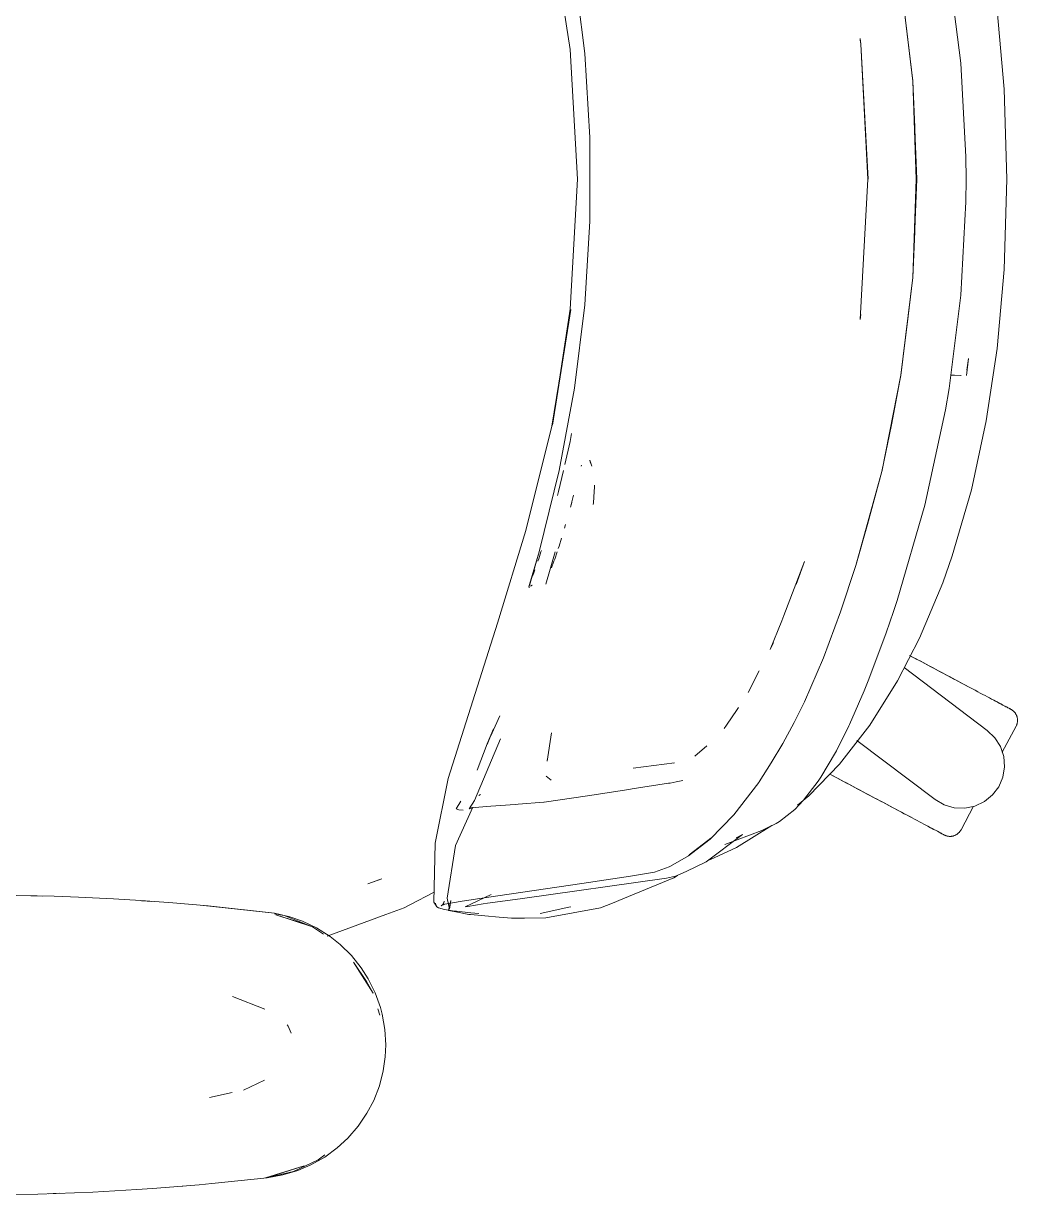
# Model space of a CAD drawing. Header units: millimetres. Extents: x 155927 to 326028, y -36033 to 97293.
# Drawn here: x 218308.4 to 218629.9, y 10091.7 to 10470.4 of the extents above; entities that cross this region are included whole.
import ezdxf

# ---------------------------------------------------------------- set-up
doc = ezdxf.new("R2010")
doc.units = ezdxf.units.MM
doc.header["$MEASUREMENT"] = 0
doc.layers.add('G-IMPT', color=8, linetype='CONTINUOUS', lineweight=9)
doc.layers.add('I-FURN', color=8, linetype='CONTINUOUS', lineweight=9)

msp = doc.modelspace()

# ---------------------------------------------------------------- linework, layer by layer
at = {"layer": 'G-IMPT'}
for p, q in [((218479.21, 10499.92), (218485.2, 10462.01)), ((218486.6, 10487.57), (218489.9, 10460.65)), ((218611.52, 10457.54), (218607.7, 10487.71)), ((218595.99, 10451.84), (218592.16, 10483.43)), ((218595.95, 10451.8), (218592.17, 10483.35)), ((218592.17, 10483.35), (218594.11, 10467.88)), ((218623.25, 10474.73), (218625.51, 10449.16)), ((218578.95, 10465.3), (218578.99, 10465.05)), ((218579.23, 10463.75), (218578.96, 10465.53)), ((218595.95, 10451.8), (218594.11, 10467.88)), ((218485.2, 10462.01), (218487.56, 10420.02)), ((218579.23, 10463.75), (218578.99, 10465.05)), ((218581.55, 10420.02), (218579.23, 10463.75)), ((218581.5, 10420.02), (218579.23, 10463.75)), ((218491.55, 10433.58), (218489.9, 10460.65)), ((218613.13, 10427.33), (218611.52, 10457.54)), ((218596.63, 10436.91), (218595.95, 10451.8)), ((218595.95, 10451.8), (218597.09, 10420.02)), ((218595.99, 10451.84), (218597.32, 10420.02)), ((218625.51, 10449.16), (218626.36, 10420.02)), ((218596.63, 10436.91), (218597.09, 10420.02)), ((218491.55, 10433.58), (218491.55, 10406.46)), ((218613.13, 10427.33), (218613.23, 10420.02)), ((218485.2, 10378.04), (218487.56, 10420.02)), ((218581.5, 10420.02), (218579, 10374.68)), ((218595.95, 10388.25), (218597.09, 10420.02)), ((218597.32, 10420.02), (218595.99, 10388.21)), ((218596.63, 10403.14), (218597.09, 10420.02)), ((218613.13, 10412.71), (218613.23, 10420.02)), ((218626.36, 10420.02), (218625.51, 10390.88)), ((218613.13, 10412.71), (218611.52, 10382.51)), ((218491.55, 10406.46), (218489.9, 10379.39)), ((218595.95, 10388.25), (218596.63, 10403.14)), ((218625.51, 10390.88), (218623.25, 10365.31)), ((218595.99, 10388.21), (218592.16, 10356.61)), ((218595.95, 10388.25), (218592.17, 10356.69)), ((218594.11, 10372.17), (218595.95, 10388.25)), ((218611.52, 10382.51), (218607.7, 10352.34)), ((218486.6, 10352.47), (218489.9, 10379.39)), ((218479.21, 10340.12), (218485.46, 10377.86)), ((218485.2, 10378.04), (218479.47, 10340.5)), ((218485.46, 10377.86), (218479.47, 10340.5)), ((218578.95, 10374.74), (218578.99, 10374.99)), ((218579.23, 10376.29), (218578.99, 10374.99)), ((218579, 10374.68), (218579.23, 10376.29)), ((218594.11, 10372.17), (218592.17, 10356.69)), ((218623.25, 10365.31), (218619.76, 10341.89)), ((218613.35, 10356.61), (218614, 10362.02)), ((218613.43, 10358.25), (218614, 10362.02)), ((218592.17, 10356.69), (218585.95, 10325.45)), ((218585.95, 10325.45), (218592.16, 10356.61)), ((218592.17, 10356.69), (218589.07, 10340.59)), ((218608.25, 10356.7), (218609.5, 10356.65)), ((218611.59, 10356.58), (218609.5, 10356.65)), ((218611.59, 10356.58), (218611.48, 10356.58)), ((218481.67, 10325.8), (218486.6, 10352.47)), ((218607.7, 10352.34), (218606.52, 10345.42)), ((218606.52, 10345.42), (218599.85, 10314.63)), ((218585.99, 10325.56), (218589.07, 10340.59)), ((218614.95, 10319.53), (218619.76, 10341.89)), ((218470.89, 10306.44), (218479.21, 10340.12)), ((218485.62, 10337.85), (218485.15, 10335.22)), ((218485.15, 10335.22), (218483.44, 10327.8)), ((218491.56, 10329.21), (218492.24, 10327.26)), ((218491.56, 10329.21), (218491.77, 10328.16)), ((218481.67, 10325.8), (218475.12, 10299.48)), ((218482.99, 10325.82), (218481.44, 10319.07)), ((218488.89, 10327.61), (218488.75, 10327.2)), ((218585.99, 10325.56), (218577.57, 10295.16)), ((218585.99, 10325.56), (218577.61, 10295.07)), ((218581.34, 10308.32), (218585.99, 10325.56)), ((218481.44, 10319.07), (218481.1, 10317.79)), ((218485.29, 10313.99), (218486.29, 10317.85)), ((218492.99, 10319.05), (218492.71, 10315.34)), ((218492.99, 10319.05), (218493.09, 10320.42)), ((218493.09, 10321.12), (218493.09, 10320.42)), ((218608.77, 10298.29), (218614.95, 10319.53)), ((218485.29, 10313.99), (218485.68, 10315.51)), ((218492.71, 10315.34), (218492.68, 10314.86)), ((218590.91, 10283.8), (218599.85, 10314.63)), ((218470.89, 10306.44), (218461.71, 10276.46)), ((218483.38, 10307.2), (218483.71, 10308.32)), ((218581.34, 10308.32), (218577.57, 10295.16)), ((218481.6, 10301.41), (218482.39, 10303.9)), ((218475.12, 10299.48), (218471.85, 10288.26)), ((218475.12, 10299.48), (218472.01, 10288.66)), ((218475.12, 10299.48), (218472.06, 10288.95)), ((218475.75, 10299.49), (218475.02, 10297.26)), ((218475.75, 10299.49), (218475.9, 10299.95)), ((218480.32, 10299.49), (218477.28, 10289.06)), ((218480.21, 10297.19), (218480.98, 10299.49)), ((218481.36, 10300.63), (218481.6, 10301.41)), ((218474.73, 10296.46), (218475.02, 10297.26)), ((218479.19, 10294.31), (218479.95, 10296.47)), ((218480.21, 10297.19), (218479.95, 10296.47)), ((218561.01, 10296.41), (218554.3, 10278.96)), ((218561.01, 10296.41), (218558.29, 10288.97)), ((218572.6, 10280.15), (218577.61, 10295.07)), ((218605.7, 10289.55), (218608.77, 10298.29)), ((218473.4, 10292.74), (218473, 10291.67)), ((218473.74, 10293.71), (218473.4, 10292.74)), ((218471.85, 10288.26), (218471.99, 10288.02)), ((218472.06, 10288.95), (218472.01, 10288.66)), ((218472.94, 10288.8), (218472.33, 10288.42)), ((218472.94, 10288.8), (218472.73, 10288.66)), ((218605.7, 10289.55), (218598.18, 10271.58)), ((218590.91, 10283.8), (218589.71, 10280.19)), ((218572.6, 10280.15), (218567.14, 10265.27)), ((218587.37, 10273.37), (218589.71, 10280.19)), ((218461.71, 10276.46), (218445.72, 10226.22)), ((218553.64, 10277.23), (218549.91, 10267.91)), ((218554.3, 10278.96), (218553.64, 10277.23)), ((218587.37, 10273.37), (218581.77, 10258.3)), ((218549.91, 10267.91), (218550.91, 10270.15)), ((218598.18, 10271.58), (218591.09, 10257.8)), ((218567.14, 10265.27), (218560.97, 10251.04)), ((218542.74, 10254.07), (218546.28, 10261.04)), ((218580.29, 10254.62), (218581.77, 10258.3)), ((218591.09, 10257.8), (218582.12, 10243.51)), ((218575.52, 10243.66), (218580.29, 10254.62)), ((218557.58, 10244.32), (218560.97, 10251.04)), ((218459.42, 10239.78), (218462.47, 10246.5)), ((218535.71, 10243.46), (218539.21, 10248.59)), ((218539.21, 10248.59), (218539.6, 10249.17)), ((218458.39, 10237.2), (218460.42, 10242.32)), ((218460.42, 10242.31), (218458.39, 10237.2)), ((218458.4, 10237.41), (218460.42, 10242.31)), ((218535.71, 10243.46), (218534.96, 10242.36)), ((218557.58, 10244.32), (218554.01, 10237.53)), ((218571.3, 10235.21), (218575.3, 10243.22)), ((218582.12, 10243.51), (218572.31, 10230.9)), ((218575.52, 10243.66), (218575.3, 10243.22)), ((218454.26, 10219.07), (218462.7, 10239.04)), ((218477.75, 10231.88), (218479.15, 10241.04)), ((218458.4, 10237.41), (218455.15, 10228.94)), ((218529.44, 10236.83), (218525.53, 10233.49)), ((218550.24, 10231.3), (218554.01, 10237.53)), ((218570.99, 10234.61), (218566.26, 10226.61)), ((218571.3, 10235.21), (218570.99, 10234.61)), ((218477.75, 10231.88), (218477.8, 10232.22)), ((218505.59, 10229.55), (218518.94, 10231.33)), ((218518.94, 10231.33), (218518.47, 10231.18)), ((218550.24, 10231.3), (218546.36, 10225.2)), ((218562.35, 10220.61), (218572.31, 10230.9)), ((218477.4, 10226.93), (218479.04, 10225.65)), ((218441.53, 10205.27), (218445.72, 10226.22)), ((218505.29, 10222.87), (218504.68, 10222.77)), ((218505.29, 10222.87), (218517.01, 10224.67)), ((218517.01, 10224.67), (218517.48, 10224.75)), ((218519.46, 10225.17), (218517.48, 10224.75)), ((218521.63, 10225.63), (218519.46, 10225.17)), ((218538.17, 10214.51), (218546.19, 10224.94)), ((218546.36, 10225.2), (218546.19, 10224.94)), ((218560.68, 10219.19), (218565.4, 10225.32)), ((218565.4, 10225.32), (218566.26, 10226.61)), ((218452.5, 10216.4), (218454.26, 10219.07)), ((218455.71, 10220.78), (218456.15, 10221.05)), ((218490.81, 10220.58), (218476.74, 10218.55)), ((218490.81, 10220.58), (218504.17, 10222.69)), ((218504.17, 10222.69), (218504.68, 10222.77)), ((218557.79, 10216.17), (218560.68, 10219.19)), ((218562.35, 10220.61), (218558.68, 10217.61)), ((218448.16, 10204.56), (218453.77, 10216.91)), ((218448.3, 10216.39), (218449.89, 10218.86)), ((218448.3, 10216.39), (218448.36, 10216.37)), ((218449.89, 10218.86), (218448.36, 10216.37)), ((218448.36, 10216.37), (218449.85, 10218.84)), ((218449.23, 10216.1), (218448.36, 10216.37)), ((218450.59, 10215.93), (218449.23, 10216.1)), ((218453.22, 10216.68), (218452.5, 10216.4)), ((218453.22, 10216.68), (218453.24, 10216.69)), ((218455.62, 10216.98), (218453.24, 10216.69)), ((218455.62, 10216.98), (218455.7, 10216.99)), ((218459.57, 10217.29), (218455.7, 10216.99)), ((218467.43, 10217.85), (218459.57, 10217.29)), ((218468.42, 10217.92), (218467.43, 10217.85)), ((218476.66, 10218.54), (218468.42, 10217.92)), ((218476.66, 10218.54), (218476.74, 10218.55)), ((218552.92, 10212.3), (218557.79, 10216.17)), ((218538.17, 10214.51), (218530.43, 10206.61)), ((218551.79, 10211.69), (218549.35, 10210.52)), ((218552.92, 10212.3), (218551.79, 10211.69)), ((218540.87, 10208.16), (218529.17, 10199.22)), ((218535.22, 10204.93), (218547.12, 10209.44)), ((218540.87, 10208.16), (218538.84, 10207)), ((218538.98, 10203.87), (218550.43, 10211)), ((218549.35, 10210.52), (218547.12, 10209.44)), ((218441.53, 10205.27), (218441.14, 10186.28)), ((218448.16, 10204.56), (218445.44, 10187.52)), ((218523.47, 10201.19), (218530.43, 10206.61)), ((218530.64, 10206.91), (218523.69, 10201.52)), ((218523.69, 10201.52), (218527.07, 10204.1)), ((218530.64, 10206.91), (218527.07, 10204.1)), ((218523.47, 10201.19), (218517.63, 10197.9)), ((218530.35, 10199.89), (218538.98, 10203.87)), ((218512.42, 10195.93), (218517.21, 10197.69)), ((218517.63, 10197.9), (218517.21, 10197.69)), ((218522.65, 10196.19), (218529.17, 10199.22)), ((218424.27, 10193.81), (218419.8, 10192.17)), ((218419.8, 10192.17), (218423.68, 10193.55)), ((218424.27, 10193.81), (218423.68, 10193.55)), ((218469.07, 10187.3), (218516.29, 10193.97)), ((218488.98, 10192.24), (218504.75, 10194.63)), ((218518.72, 10194.13), (218502.27, 10187.33)), ((218512.42, 10195.93), (218504.75, 10194.63)), ((218516.29, 10193.97), (218519.28, 10194.62)), ((218519.89, 10194.9), (218518.72, 10194.13)), ((218522.65, 10196.19), (218519.28, 10194.62)), ((218441.21, 10189.47), (218433.3, 10185.33)), ((218458.11, 10187.69), (218488.98, 10192.24)), ((218306.04, 10188.43), (218318.35, 10188.13)), ((218312.82, 10188.29), (218310.74, 10188.29)), ((218314.48, 10188.21), (218312.82, 10188.29)), ((218326.23, 10187.84), (218318.35, 10188.13)), ((218326.23, 10187.84), (218337.54, 10187.3)), ((218346.41, 10186.74), (218337.54, 10187.3)), ((218346.41, 10186.74), (218356.69, 10186.01)), ((218348.45, 10186.6), (218346.55, 10186.69)), ((218348.45, 10186.6), (218349.87, 10186.47)), ((218368.09, 10185.02), (218356.69, 10186.01)), ((218389.53, 10182.67), (218366.57, 10185.13)), ((218366.57, 10185.13), (218386.71, 10183.01)), ((218389.53, 10182.67), (218368.09, 10185.02)), ((218433.3, 10185.33), (218431.54, 10184.4)), ((218441.14, 10186.28), (218441.75, 10185.24)), ((218441.62, 10185.87), (218441.75, 10185.24)), ((218441.62, 10185.87), (218441.73, 10185.32)), ((218441.75, 10185.24), (218441.73, 10185.32)), ((218442.12, 10184.75), (218441.75, 10185.24)), ((218444.61, 10185.63), (218443.51, 10185.08)), ((218444.01, 10185.47), (218443.51, 10185.08)), ((218443.99, 10185.47), (218450.26, 10186.57)), ((218444.61, 10185.63), (218443.99, 10185.47)), ((218444.01, 10185.47), (218444.33, 10186.01)), ((218444.41, 10186.51), (218444.33, 10186.01)), ((218446.13, 10183.94), (218445.44, 10187.52)), ((218446.62, 10186.81), (218445.89, 10183.53)), ((218446.62, 10186.81), (218446.13, 10183.94)), ((218450.26, 10186.57), (218458.11, 10187.69)), ((218451.23, 10184.67), (218459.63, 10188.66)), ((218457.11, 10185.64), (218452.09, 10184.81)), ((218457.11, 10185.64), (218458.41, 10185.86)), ((218469.07, 10187.3), (218458.41, 10185.86)), ((218495.05, 10184.35), (218498.91, 10185.94)), ((218502.27, 10187.33), (218498.91, 10185.94)), ((218389.53, 10182.67), (218386.71, 10183.01)), ((218389.53, 10182.67), (218394.49, 10181.52)), ((218389.6, 10182.46), (218392.66, 10181.88)), ((218401.88, 10178.27), (218390.03, 10182.09)), ((218399.17, 10179.17), (218390.03, 10182.09)), ((218392.66, 10181.88), (218401.88, 10178.27)), ((218398.62, 10180.07), (218394.49, 10181.52)), ((218406.63, 10175.27), (218425.57, 10182.21)), ((218425.57, 10182.21), (218431.54, 10184.4)), ((218442.66, 10184.43), (218442.12, 10184.75)), ((218442.66, 10184.43), (218444.52, 10183.88)), ((218447.8, 10183.34), (218444.52, 10183.88)), ((218448.21, 10183.08), (218445.89, 10183.53)), ((218447.8, 10183.34), (218448.42, 10183.27)), ((218452.46, 10182.27), (218448.21, 10183.08)), ((218448.42, 10183.27), (218453.1, 10182.75)), ((218451.23, 10184.67), (218452.09, 10184.81)), ((218452.93, 10182.23), (218452.46, 10182.27)), ((218452.93, 10182.23), (218462.26, 10181.43)), ((218453.1, 10182.75), (218455.69, 10182.54)), ((218462.26, 10181.43), (218466.21, 10181.08)), ((218475.49, 10182.52), (218484.79, 10184.57)), ((218477.35, 10181.11), (218495.05, 10184.35)), ((218484.79, 10184.57), (218485.37, 10184.72)), ((218403.2, 10177.88), (218398.62, 10180.07)), ((218401.88, 10178.27), (218399.17, 10179.17)), ((218401.88, 10178.27), (218405.46, 10175.85)), ((218403.2, 10177.88), (218407.53, 10175.15)), ((218470.38, 10181.09), (218466.21, 10181.08)), ((218477.35, 10181.11), (218470.38, 10181.09)), ((218410.84, 10172.53), (218407.53, 10175.15)), ((218414.44, 10168.98), (218410.84, 10172.53)), ((218414.44, 10168.98), (218417.63, 10165)), ((218421.49, 10156.85), (218415.17, 10166.8)), ((218419.33, 10160.53), (218415.17, 10166.8)), ((218419.9, 10161.45), (218417.63, 10165)), ((218421.49, 10156.85), (218419.33, 10160.53)), ((218422.14, 10156.95), (218419.9, 10161.45)), ((218376.01, 10155.77), (218386.43, 10151.63)), ((218422.14, 10156.95), (218423.85, 10152.17)), ((218423.05, 10151.73), (218423.67, 10149.71)), ((218424.41, 10150.04), (218423.85, 10152.17)), ((218425.29, 10145.09), (218424.41, 10150.04)), ((218393.96, 10146.1), (218393.66, 10146.55)), ((218394.97, 10143.88), (218393.96, 10146.1)), ((218425.59, 10140.05), (218425.29, 10145.09)), ((218425.59, 10140.05), (218425.42, 10136.21)), ((218424.77, 10131.69), (218425.42, 10136.21)), ((218386.34, 10128.68), (218379.56, 10125.41)), ((218424.77, 10131.69), (218423.51, 10126.83)), ((218368.51, 10123.07), (218375.94, 10124.65)), ((218421.67, 10122.12), (218423.51, 10126.83)), ((218419.48, 10117.95), (218421.67, 10122.12)), ((218419.48, 10117.95), (218416.65, 10113.78)), ((218416.65, 10113.78), (218413.33, 10109.95)), ((218409.89, 10106.78), (218413.33, 10109.95)), ((218409.89, 10106.78), (218405.81, 10103.79)), ((218395.68, 10099.15), (218403.74, 10102.88)), ((218401.37, 10101.27), (218405.81, 10103.79)), ((218405.85, 10104.48), (218403.74, 10102.88)), ((218386.71, 10097.1), (218399.17, 10100.93)), ((218386.71, 10097.1), (218390.03, 10098.02)), ((218387.22, 10097.1), (218392.27, 10098)), ((218395.68, 10099.15), (218387.28, 10097.23)), ((218399.17, 10100.93), (218390.03, 10098.02)), ((218397.13, 10099.46), (218392.27, 10098)), ((218401.37, 10101.27), (218397.13, 10099.46)), ((218350.11, 10093.6), (218365.17, 10094.85)), ((218358.29, 10094.26), (218359.97, 10094.42)), ((218365.17, 10094.85), (218369.3, 10095.2)), ((218369.3, 10095.2), (218387.22, 10097.1)), ((218304.68, 10091.66), (218313.1, 10091.83)), ((218324.86, 10092.21), (218313.1, 10091.83)), ((218318.04, 10091.96), (218316.54, 10091.95)), ((218319.97, 10092.07), (218318.04, 10091.96)), ((218324.86, 10092.21), (218330.88, 10092.47)), ((218345.02, 10093.28), (218330.88, 10092.47)), ((218350.11, 10093.6), (218345.02, 10093.28))]:
    msp.add_line(p, q, dxfattribs=at)
at = {"layer": 'I-FURN'}
for p, q in [((218595.91, 10265.51), (218594.95, 10266.02)), ((218595.39, 10265.79), (218596.36, 10265.27)), ((218596.88, 10264.99), (218595.91, 10265.51)), ((218596.36, 10265.27), (218597.34, 10264.75)), ((218597.87, 10264.47), (218596.88, 10264.99)), ((218597.34, 10264.75), (218598.32, 10264.23)), ((218593.15, 10262.07), (218620.08, 10241.77)), ((218598.86, 10263.94), (218597.87, 10264.47)), ((218598.32, 10264.23), (218599.32, 10263.7)), ((218599.86, 10263.41), (218598.86, 10263.94)), ((218599.32, 10263.7), (218600.32, 10263.17)), ((218600.86, 10262.88), (218599.86, 10263.41)), ((218600.32, 10263.17), (218601.32, 10262.64)), ((218601.86, 10262.35), (218600.86, 10262.88)), ((218601.32, 10262.64), (218602.32, 10262.1)), ((218602.87, 10261.81), (218601.86, 10262.35)), ((218602.32, 10262.1), (218603.33, 10261.57)), ((218603.87, 10261.28), (218602.87, 10261.81)), ((218603.33, 10261.57), (218604.33, 10261.03)), ((218604.87, 10260.75), (218603.87, 10261.28)), ((218604.33, 10261.03), (218605.33, 10260.5)), ((218605.87, 10260.21), (218604.87, 10260.75)), ((218605.33, 10260.5), (218606.33, 10259.97)), ((218606.87, 10259.69), (218605.87, 10260.21)), ((218606.33, 10259.97), (218607.32, 10259.44)), ((218607.85, 10259.16), (218606.87, 10259.69)), ((218607.32, 10259.44), (218608.31, 10258.92)), ((218608.83, 10258.64), (218607.85, 10259.16)), ((218608.31, 10258.92), (218609.28, 10258.4)), ((218609.8, 10258.13), (218608.83, 10258.64)), ((218609.28, 10258.4), (218610.24, 10257.89)), ((218610.76, 10257.62), (218609.8, 10258.13)), ((218610.24, 10257.89), (218611.2, 10257.38)), ((218611.7, 10257.11), (218610.76, 10257.62)), ((218611.2, 10257.38), (218612.13, 10256.89)), ((218612.63, 10256.62), (218611.7, 10257.11)), ((218612.13, 10256.89), (218613.06, 10256.4)), ((218613.55, 10256.13), (218612.63, 10256.62)), ((218613.06, 10256.4), (218613.96, 10255.91)), ((218614.44, 10255.66), (218613.55, 10256.13)), ((218615.32, 10255.19), (218614.44, 10255.66)), ((218616.18, 10254.74), (218615.32, 10255.19)), ((218617.01, 10254.29), (218616.18, 10254.74)), ((218617.82, 10253.86), (218617.01, 10254.29)), ((218618.61, 10253.44), (218617.82, 10253.86)), ((218619.37, 10253.04), (218618.61, 10253.44)), ((218620.11, 10252.65), (218619.37, 10253.04)), ((218620.82, 10252.27), (218620.11, 10252.65)), ((218621.49, 10251.91), (218620.82, 10252.27)), ((218622.14, 10251.56), (218621.49, 10251.91)), ((218622.76, 10251.24), (218622.14, 10251.56)), ((218623.34, 10250.93), (218622.76, 10251.24)), ((218623.03, 10251.09), (218623.6, 10250.79)), ((218623.89, 10250.63), (218623.34, 10250.93)), ((218623.6, 10250.79), (218624.13, 10250.5)), ((218624.41, 10250.36), (218623.89, 10250.63)), ((218624.13, 10250.5), (218624.64, 10250.24)), ((218624.89, 10250.1), (218624.41, 10250.36)), ((218624.64, 10250.24), (218625.1, 10249.99)), ((218625.34, 10249.87), (218624.89, 10250.1)), ((218625.1, 10249.99), (218625.53, 10249.76)), ((218625.75, 10249.65), (218625.34, 10249.87)), ((218625.53, 10249.76), (218625.92, 10249.55)), ((218626.12, 10249.45), (218625.75, 10249.65)), ((218625.92, 10249.55), (218626.28, 10249.36)), ((218626.46, 10249.27), (218626.12, 10249.45)), ((218626.28, 10249.36), (218626.6, 10249.2)), ((218626.75, 10249.11), (218626.46, 10249.27)), ((218626.6, 10249.2), (218626.88, 10249.05)), ((218627.01, 10248.98), (218626.75, 10249.11)), ((218626.88, 10249.05), (218627.12, 10248.92)), ((218627.23, 10248.86), (218627.01, 10248.98)), ((218627.12, 10248.92), (218627.32, 10248.81)), ((218627.41, 10248.76), (218627.23, 10248.86)), ((218627.32, 10248.81), (218627.48, 10248.73)), ((218627.55, 10248.69), (218627.41, 10248.76)), ((218627.48, 10248.73), (218627.6, 10248.66)), ((218627.65, 10248.63), (218627.55, 10248.69)), ((218627.6, 10248.66), (218627.68, 10248.62)), ((218627.71, 10248.6), (218627.65, 10248.63)), ((218627.68, 10248.62), (218627.73, 10248.6)), ((218627.73, 10248.59), (218627.71, 10248.6)), ((218627.73, 10248.6), (218627.73, 10248.59)), ((218627.73, 10248.59), (218627.87, 10248.51)), ((218627.87, 10248.51), (218628.01, 10248.43)), ((218628.01, 10248.43), (218628.14, 10248.34)), ((218628.14, 10248.34), (218628.27, 10248.25)), ((218628.27, 10248.25), (218628.4, 10248.15)), ((218628.4, 10248.15), (218628.52, 10248.04)), ((218628.52, 10248.04), (218628.64, 10247.93)), ((218628.64, 10247.93), (218628.76, 10247.82)), ((218628.76, 10247.82), (218628.86, 10247.7)), ((218628.86, 10247.7), (218628.97, 10247.57)), ((218628.97, 10247.57), (218629.07, 10247.45)), ((218629.07, 10247.45), (218629.16, 10247.32)), ((218629.16, 10247.32), (218629.25, 10247.18)), ((218629.25, 10247.18), (218629.33, 10247.04)), ((218629.33, 10247.04), (218629.41, 10246.9)), ((218629.41, 10246.9), (218629.48, 10246.76)), ((218629.48, 10246.76), (218629.55, 10246.61)), ((218629.55, 10246.61), (218629.61, 10246.46)), ((218629.61, 10246.46), (218629.66, 10246.31)), ((218629.66, 10246.31), (218629.71, 10246.16)), ((218629.71, 10246.16), (218629.75, 10246)), ((218629.75, 10246), (218629.79, 10245.84)), ((218629.79, 10245.84), (218629.82, 10245.68)), ((218629.82, 10245.68), (218629.84, 10245.52)), ((218624.93, 10234.73), (218629.4, 10243.14)), ((218629.42, 10243.18), (218629.4, 10243.14)), ((218629.49, 10243.32), (218629.42, 10243.18)), ((218629.56, 10243.47), (218629.49, 10243.32)), ((218629.61, 10243.62), (218629.56, 10243.47)), ((218629.67, 10243.77), (218629.61, 10243.62)), ((218629.72, 10243.93), (218629.67, 10243.77)), ((218629.76, 10244.08), (218629.72, 10243.93)), ((218629.79, 10244.24), (218629.76, 10244.08)), ((218629.82, 10244.4), (218629.79, 10244.24)), ((218629.84, 10244.56), (218629.82, 10244.4)), ((218629.84, 10245.52), (218629.86, 10245.36)), ((218629.86, 10244.72), (218629.84, 10244.56)), ((218629.86, 10245.36), (218629.87, 10245.2)), ((218629.87, 10244.88), (218629.86, 10244.72)), ((218629.87, 10245.2), (218629.87, 10245.04)), ((218629.87, 10245.04), (218629.87, 10244.88)), ((218603.24, 10219.42), (218577.93, 10238.5)), ((218620.08, 10241.77), (218622.51, 10239.43)), ((218622.51, 10239.43), (218624.31, 10236.58)), ((218624.31, 10236.58), (218625.38, 10233.38)), ((218625.38, 10233.38), (218625.64, 10230.02)), ((218569.15, 10227.64), (218570.05, 10227.17)), ((218570.54, 10226.9), (218569.63, 10227.39)), ((218570.05, 10227.17), (218570.96, 10226.68)), ((218571.46, 10226.41), (218570.54, 10226.9)), ((218570.96, 10226.68), (218571.89, 10226.19)), ((218625.1, 10226.69), (218623.77, 10223.58)), ((218625.64, 10230.02), (218625.1, 10226.69)), ((218572.4, 10225.92), (218571.46, 10226.41)), ((218571.89, 10226.19), (218572.83, 10225.68)), ((218573.35, 10225.41), (218572.4, 10225.92)), ((218572.83, 10225.68), (218573.79, 10225.17)), ((218574.31, 10224.9), (218573.35, 10225.41)), ((218573.79, 10225.17), (218574.76, 10224.66)), ((218575.29, 10224.38), (218574.31, 10224.9)), ((218574.76, 10224.66), (218575.74, 10224.14)), ((218576.27, 10223.86), (218575.29, 10224.38)), ((218575.74, 10224.14), (218576.73, 10223.61)), ((218577.26, 10223.33), (218576.27, 10223.86)), ((218576.73, 10223.61), (218577.72, 10223.09)), ((218578.26, 10222.8), (218577.26, 10223.33)), ((218577.72, 10223.09), (218578.72, 10222.55)), ((218623.77, 10223.58), (218621.74, 10220.89)), ((218579.26, 10222.27), (218578.26, 10222.8)), ((218578.72, 10222.55), (218579.72, 10222.02)), ((218580.27, 10221.73), (218579.26, 10222.27)), ((218579.72, 10222.02), (218580.73, 10221.49)), ((218581.27, 10221.2), (218580.27, 10221.73)), ((218580.73, 10221.49), (218581.73, 10220.95)), ((218582.28, 10220.66), (218581.27, 10221.2)), ((218581.73, 10220.95), (218582.74, 10220.42)), ((218583.28, 10220.13), (218582.28, 10220.66)), ((218582.74, 10220.42), (218583.74, 10219.89)), ((218584.28, 10219.6), (218583.28, 10220.13)), ((218583.74, 10219.89), (218584.74, 10219.36)), ((218585.27, 10219.07), (218584.28, 10219.6)), ((218584.74, 10219.36), (218585.73, 10218.83)), ((218586.26, 10218.55), (218585.27, 10219.07)), ((218606.16, 10217.73), (218603.24, 10219.42)), ((218621.74, 10220.89), (218619.13, 10218.76)), ((218585.73, 10218.83), (218586.71, 10218.31)), ((218587.24, 10218.03), (218586.26, 10218.55)), ((218586.71, 10218.31), (218587.68, 10217.79)), ((218588.21, 10217.51), (218587.24, 10218.03)), ((218587.68, 10217.79), (218588.65, 10217.27)), ((218589.16, 10217), (218588.21, 10217.51)), ((218588.65, 10217.27), (218589.6, 10216.77)), ((218590.11, 10216.5), (218589.16, 10217)), ((218589.6, 10216.77), (218590.54, 10216.27)), ((218591.04, 10216), (218590.11, 10216.5)), ((218590.54, 10216.27), (218591.46, 10215.78)), ((218591.95, 10215.52), (218591.04, 10216)), ((218591.46, 10215.78), (218592.37, 10215.3)), ((218592.85, 10215.04), (218591.95, 10215.52)), ((218592.37, 10215.3), (218593.25, 10214.83)), ((218609.4, 10216.79), (218606.16, 10217.73)), ((218612.77, 10216.65), (218609.4, 10216.79)), ((218611.59, 10209.64), (218615.62, 10217.23)), ((218616.08, 10217.32), (218612.77, 10216.65)), ((218619.13, 10218.76), (218616.08, 10217.32)), ((218593.72, 10214.58), (218592.85, 10215.04)), ((218593.25, 10214.83), (218594.12, 10214.37)), ((218594.58, 10214.12), (218593.72, 10214.58)), ((218594.12, 10214.37), (218594.97, 10213.91)), ((218595.42, 10213.68), (218594.58, 10214.12)), ((218594.97, 10213.91), (218595.79, 10213.48)), ((218595.79, 10213.48), (218596.59, 10213.05)), ((218596.59, 10213.05), (218597.37, 10212.64)), ((218597.37, 10212.64), (218598.12, 10212.24)), ((218598.12, 10212.24), (218598.84, 10211.86)), ((218598.84, 10211.86), (218599.54, 10211.49)), ((218599.54, 10211.49), (218600.2, 10211.13)), ((218600.2, 10211.13), (218600.83, 10210.8)), ((218600.83, 10210.8), (218601.43, 10210.48)), ((218601.75, 10210.31), (218601.16, 10210.62)), ((218601.43, 10210.48), (218602, 10210.17)), ((218602.3, 10210.02), (218601.75, 10210.31)), ((218602, 10210.17), (218602.54, 10209.89)), ((218602.81, 10209.74), (218602.3, 10210.02)), ((218602.54, 10209.89), (218603.04, 10209.62)), ((218603.3, 10209.49), (218602.81, 10209.74)), ((218603.04, 10209.62), (218603.51, 10209.38)), ((218603.74, 10209.25), (218603.3, 10209.49)), ((218603.51, 10209.38), (218603.94, 10209.15)), ((218604.15, 10209.03), (218603.74, 10209.25)), ((218603.94, 10209.15), (218604.33, 10208.94)), ((218604.53, 10208.83), (218604.15, 10209.03)), ((218604.33, 10208.94), (218604.68, 10208.75)), ((218604.86, 10208.65), (218604.53, 10208.83)), ((218604.68, 10208.75), (218605, 10208.58)), ((218605.16, 10208.5), (218604.86, 10208.65)), ((218605, 10208.58), (218605.28, 10208.43)), ((218605.42, 10208.36), (218605.16, 10208.5)), ((218605.28, 10208.43), (218605.52, 10208.3)), ((218605.64, 10208.24), (218605.42, 10208.36)), ((218605.52, 10208.3), (218605.72, 10208.2)), ((218605.82, 10208.15), (218605.64, 10208.24)), ((218605.72, 10208.2), (218605.88, 10208.11)), ((218605.96, 10208.07), (218605.82, 10208.15)), ((218605.88, 10208.11), (218606.01, 10208.05)), ((218606.06, 10208.02), (218605.96, 10208.07)), ((218606.01, 10208.05), (218606.09, 10208)), ((218606.12, 10207.99), (218606.06, 10208.02)), ((218606.09, 10208), (218606.13, 10207.98)), ((218606.14, 10207.98), (218606.12, 10207.99)), ((218606.13, 10207.98), (218606.14, 10207.98)), ((218606.17, 10207.96), (218606.14, 10207.98)), ((218606.32, 10207.88), (218606.17, 10207.96)), ((218606.47, 10207.82), (218606.32, 10207.88)), ((218606.62, 10207.76), (218606.47, 10207.82)), ((218606.77, 10207.71), (218606.62, 10207.76)), ((218606.92, 10207.66), (218606.77, 10207.71)), ((218609.3, 10207.71), (218609.15, 10207.66)), ((218609.46, 10207.77), (218609.3, 10207.71)), ((218609.61, 10207.83), (218609.46, 10207.77)), ((218609.75, 10207.89), (218609.61, 10207.83)), ((218609.9, 10207.96), (218609.75, 10207.89)), ((218610.04, 10208.04), (218609.9, 10207.96)), ((218610.18, 10208.12), (218610.04, 10208.04)), ((218610.31, 10208.21), (218610.18, 10208.12)), ((218610.44, 10208.31), (218610.31, 10208.21)), ((218610.57, 10208.41), (218610.44, 10208.31)), ((218610.69, 10208.51), (218610.57, 10208.41)), ((218610.81, 10208.62), (218610.69, 10208.51)), ((218610.93, 10208.73), (218610.81, 10208.62)), ((218611.04, 10208.85), (218610.93, 10208.73)), ((218611.14, 10208.97), (218611.04, 10208.85)), ((218611.24, 10209.1), (218611.14, 10208.97)), ((218611.33, 10209.23), (218611.24, 10209.1)), ((218611.42, 10209.36), (218611.33, 10209.23)), ((218611.51, 10209.5), (218611.42, 10209.36)), ((218611.59, 10209.64), (218611.51, 10209.5)), ((218607.08, 10207.62), (218606.92, 10207.66)), ((218607.24, 10207.58), (218607.08, 10207.62)), ((218607.39, 10207.55), (218607.24, 10207.58)), ((218607.55, 10207.53), (218607.39, 10207.55)), ((218607.71, 10207.52), (218607.55, 10207.53)), ((218607.88, 10207.51), (218607.71, 10207.52)), ((218608.04, 10207.5), (218607.88, 10207.51)), ((218608.2, 10207.51), (218608.04, 10207.5)), ((218608.36, 10207.52), (218608.2, 10207.51)), ((218608.52, 10207.53), (218608.36, 10207.52)), ((218608.68, 10207.56), (218608.52, 10207.53)), ((218608.84, 10207.59), (218608.68, 10207.56)), ((218608.99, 10207.62), (218608.84, 10207.59)), ((218609.15, 10207.66), (218608.99, 10207.62))]:
    msp.add_line(p, q, dxfattribs=at)

doc.saveas('drawing.dxf')
